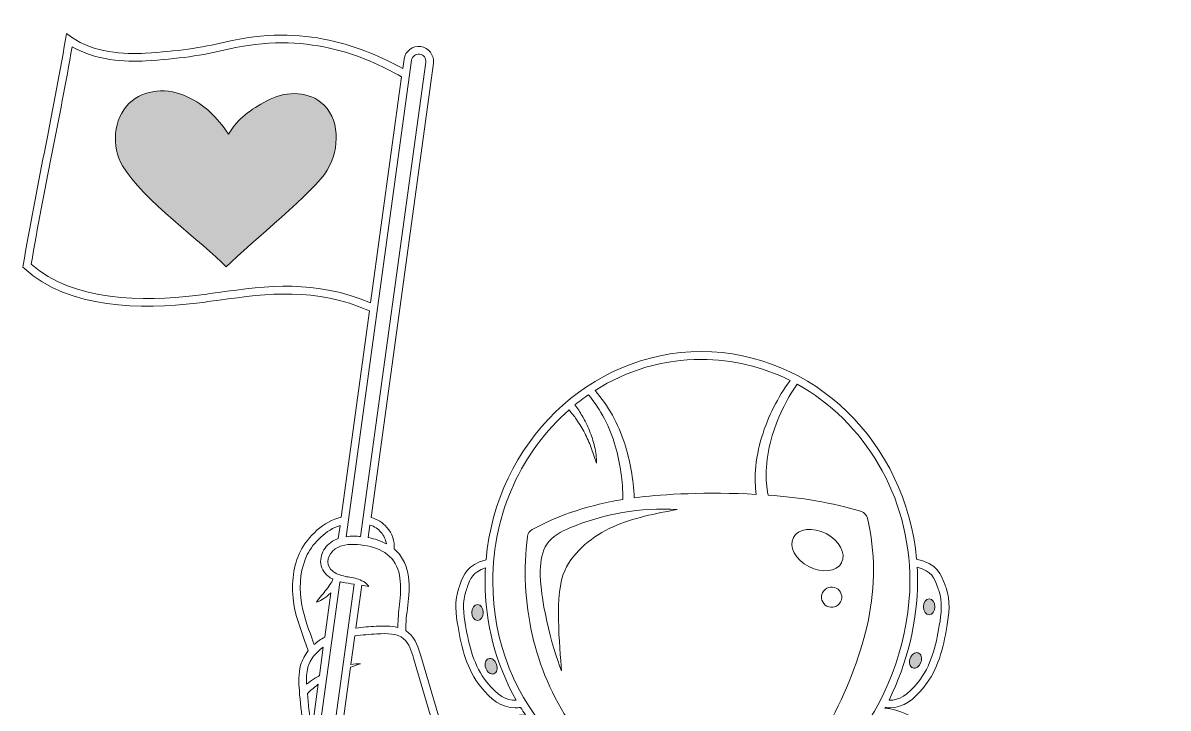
# Model space of a CAD drawing. Extents: x 0 to 872, y 0 to 1343.
# Drawn here: x 0 to 872, y 821 to 1343 of the extents above; entities that cross this region are included whole.
import ezdxf

# ---------------------------------------------------------------- set-up
doc = ezdxf.new("R2010")
doc.units = 0
doc.header["$MEASUREMENT"] = 0
doc.layers.add('Layer 1', color=7, linetype='Continuous')

# ---------------------------------------------------------------- blocks, each defined once
blk = doc.blocks.new('block 4')
at = {"layer": 'Layer 1'}
h = blk.add_hatch(color=7, dxfattribs=at)
h.dxf.hatch_style = 2
edge = h.paths.add_edge_path()
edge.add_spline(control_points=[(226.63, 1282.68), (215.25, 1291.55), (198.41, 1290.68), (185.78, 1283.68), (173.15, 1276.68), (163.89, 1270.8), (156.59, 1258.36), (147, 1271.69), (139.33, 1279.96), (125.09, 1286.8), (110.85, 1293.64), (92.21, 1292.8), (80.92, 1281.8), (68.71, 1269.8), (67.2, 1248.8), (75.85, 1234.09), (90.74, 1208.74), (137.29, 1175.54), (154.71, 1157.27), (174.08, 1176.27), (222.05, 1214.7), (231.71, 1230.97), (241.37, 1247.24), (241.57, 1271.03), (226.63, 1282.68)], knot_values=[0, 0, 0, 0, 1, 1, 1, 2, 2, 2, 3, 3, 3, 4, 4, 4, 5, 5, 5, 6, 6, 6, 7, 7, 7, 8, 8, 8, 8], degree=3, periodic=1)
h = blk.add_hatch(color=7, dxfattribs=at)
h.dxf.hatch_style = 2
edge = h.paths.add_edge_path()
edge.add_spline(control_points=[(346, 900.06), (343.57, 900.06), (341.61, 897.34), (341.61, 893.98), (341.61, 890.62), (343.61, 887.89), (346, 887.89), (348.39, 887.89), (350.38, 890.62), (350.38, 893.98), (350.38, 897.34), (348.39, 900.06), (346, 900.06)], knot_values=[0, 0, 0, 0, 1, 1, 1, 2, 2, 2, 3, 3, 3, 4, 4, 4, 4], degree=3, periodic=1)
h = blk.add_hatch(color=7, dxfattribs=at)
h.dxf.hatch_style = 2
edge = h.paths.add_edge_path()
edge.add_spline(control_points=[(689.81, 892.36), (692.23, 892.36), (694.2, 895.09), (694.2, 898.45), (694.2, 901.81), (692.2, 904.53), (689.81, 904.53), (687.42, 904.53), (685.43, 901.81), (685.43, 898.45), (685.43, 895.09), (687.39, 892.36), (689.81, 892.36)], knot_values=[0, 0, 0, 0, 1, 1, 1, 2, 2, 2, 3, 3, 3, 4, 4, 4, 4], degree=3, periodic=1)
h = blk.add_hatch(color=7, dxfattribs=at)
h.dxf.hatch_style = 2
edge = h.paths.add_edge_path()
edge.add_spline(control_points=[(677.39, 851.89), (679.67, 851.1), (682.39, 853.03), (683.52, 856.2), (684.65, 859.37), (683.66, 862.6), (681.38, 863.39), (679.1, 864.18), (676.38, 862.25), (675.24, 859.08), (674.1, 855.91), (675.1, 852.69), (677.39, 851.89)], knot_values=[0, 0, 0, 0, 1, 1, 1, 2, 2, 2, 3, 3, 3, 4, 4, 4, 4], degree=3, periodic=1)
h = blk.add_hatch(color=7, dxfattribs=at)
h.dxf.hatch_style = 2
edge = h.paths.add_edge_path()
edge.add_spline(control_points=[(358.39, 847.42), (360.68, 848.22), (361.64, 851.42), (360.54, 854.61), (359.44, 857.8), (356.69, 859.71), (354.4, 858.92), (352.11, 858.13), (351.15, 854.92), (352.26, 851.73), (353.37, 848.54), (356.11, 846.63), (358.39, 847.42)], knot_values=[0, 0, 0, 0, 1, 1, 1, 2, 2, 2, 3, 3, 3, 4, 4, 4, 4], degree=3, periodic=1)
at = {"layer": 'Layer 1', "lineweight": 0}
for points, knots in [([(867.05, 496.4), (862.26, 516.8), (848.12, 533.8), (830.74, 540.35), (809.74, 553.1), (778.63, 547.24), (764.02, 527.76), (761.48, 524.36), (759.36, 520.66), (757.69, 516.76), (754.25, 522.37), (750.48, 527.77), (746.39, 532.92), (746.39, 532.92), (746.55, 532.86), (746.55, 532.86), (750.34, 544.02), (747.27, 555.86), (744.62, 563.86), (743.74, 566.53), (742.76, 569.19), (741.81, 571.77), (739.32, 578.55), (736.97, 584.95), (736.04, 591.77), (734.92, 600), (735.53, 608.85), (736.13, 617.41), (736.78, 626.81), (737.45, 636.53), (735.93, 645.86), (730.4, 679.86), (716, 699.16), (702.07, 717.86), (699.9, 720.78), (697.76, 723.65), (695.67, 726.55), (698.1, 738.37), (703.12, 776.89), (698.43, 789.77), (694.25, 801.26), (679.32, 819.01), (656.15, 821.3), (656.15, 821.3), (656.4, 821.73), (656.4, 821.73), (657.52, 821.6), (658.65, 821.53), (659.78, 821.52), (670.52, 821.52), (677.98, 827.72), (685.94, 837.45), (696.57, 850.45), (700.56, 867.07), (703.28, 883.11), (704.86, 892.4), (706.28, 903.11), (702.66, 912.87), (702.4, 913.57), (702.15, 914.27), (701.91, 914.95), (698.97, 923.23), (696.17, 931.06), (680.25, 934.65), (672.25, 1023.21), (601.84, 1092.71), (516.39, 1092.71), (430.94, 1092.71), (360.28, 1022.99), (352.49, 934.22), (338.12, 930.46), (335.41, 922.92), (332.57, 914.95), (332.33, 914.27), (332.09, 913.57), (331.83, 912.87), (328.24, 903.13), (329.63, 892.4), (331.2, 883.11), (333.93, 867.11), (337.92, 850.43), (348.55, 837.45), (356.55, 827.72), (363.96, 821.52), (374.71, 821.52), (376.08, 821.54), (377.45, 821.64), (378.8, 821.84), (379.98, 819.93), (381.2, 818.04), (382.45, 816.19), (356.94, 814.84), (340.32, 800.85), (337.87, 778.69), (334.83, 780.6), (332.05, 782.9), (329.6, 785.52), (322.83, 792.98), (319.75, 803.52), (317.03, 812.76), (317.03, 812.76), (302.85, 861.1), (302.85, 861.1), (301.16, 866.86), (299.06, 874.02), (293.46, 878.67), (292.8, 879.21), (292.11, 879.7), (291.39, 880.14), (291.25, 886.46), (292.18, 892.91), (292.99, 899.54), (293.84, 906.47), (294.62, 913.82), (293.53, 921.23), (293.02, 925.01), (291.95, 928.68), (290.37, 932.15), (288.74, 935.72), (286.42, 938.92), (283.53, 941.58), (283.25, 941.84), (282.95, 942.07), (282.66, 942.31), (283.06, 948.35), (281.05, 954.3), (277.06, 958.85), (273.93, 962.57), (269.71, 965.22), (265, 966.44), (265, 966.44), (312.44, 1312.26), (312.44, 1312.26), (313.28, 1318.43), (308.96, 1324.11), (302.8, 1324.96), (296.64, 1325.8), (290.96, 1321.49), (290.1, 1315.33), (290.1, 1315.33), (289.1, 1308.16), (289.1, 1308.16), (259.48, 1324.46), (214.1, 1342.97), (153.79, 1328.34), (136.03, 1324.02), (116.85, 1321.34), (93.44, 1319.93), (77.05, 1318.93), (53.93, 1320.24), (36.91, 1332.14), (36.91, 1332.14), (33.12, 1334.8), (33.12, 1334.8), (33.12, 1334.8), (32.36, 1330.22), (32.36, 1330.22), (27.66, 1301.8), (21.9, 1272.64), (16.33, 1244.47), (10.76, 1216.3), (5, 1187.08), (0.26, 1158.54), (0.26, 1158.54), (0, 1156.98), (0, 1156.98), (0, 1156.98), (1.17, 1155.91), (1.17, 1155.91), (34.8, 1125.06), (90.98, 1124.6), (132.17, 1129.65), (137.94, 1130.36), (143.63, 1131.13), (149.27, 1131.9), (186.8, 1137.01), (222.27, 1141.82), (263.79, 1123.72), (263.79, 1123.72), (242.23, 966.6), (242.23, 966.6), (229.09, 963.85), (216.61, 951.55), (211.23, 940.73), (205.94, 930.14), (204.12, 916.89), (205.97, 902.43), (207.21, 892.65), (211.14, 881.73), (214.6, 872.09), (215.49, 869.62), (216.34, 867.21), (217.14, 864.88), (214.53, 861.66), (212.59, 857.95), (211.41, 853.98), (209.55, 847.5), (210.01, 840.66), (210.41, 834.63), (211.56, 817.44), (214.61, 800.3), (217.55, 783.74), (218.02, 781.07), (218.49, 778.43), (218.95, 775.81), (226.14, 734.72), (246.53, 715.97), (268.12, 696.12), (274.12, 690.64), (280.26, 684.96), (286.18, 678.75), (288.48, 676.28), (290.64, 673.69), (292.66, 670.98), (296.37, 666.17), (299.87, 661.63), (306.06, 657.68), (310.63, 654.76), (317.51, 652.19), (323.58, 649.92), (326.24, 648.92), (328.75, 647.99), (330.81, 647.12), (330.81, 647.12), (341.07, 642.8), (341.07, 642.8), (341.07, 642.8), (341.98, 591.37), (341.98, 591.37), (312.47, 586.6), (282.93, 563.45), (262.43, 527.92), (246.19, 539.48), (221.69, 541.51), (204.62, 531.15), (187.51, 524.42), (173.62, 507.57), (168.89, 487.41), (164.27, 467.75), (167.77, 445.41), (178.51, 426.24), (183.85, 417.03), (189.64, 408.1), (195.87, 399.47), (204.34, 387.34), (212.35, 375.88), (218.5, 361.91), (225.68, 345.63), (234.6, 325.39), (258.33, 324.6), (260.63, 323.93), (263.01, 323.59), (265.4, 323.6), (268.17, 323.65), (270.92, 323.98), (273.62, 324.6), (273.59, 318.63), (274.74, 312.71), (277.02, 307.19), (278.3, 303.78), (279.11, 300.21), (279.42, 296.58), (279.42, 296.58), (279.7, 294.58), (279.7, 294.58), (280.87, 286.27), (279.65, 279.79), (276.05, 275.33), (259.5, 254.79), (257.12, 235.59), (260.12, 217.14), (260.5, 203.33), (264.55, 189.86), (271.87, 178.14), (275.09, 170.4), (278.87, 164.2), (283.51, 159.33), (285.37, 157.33), (287.39, 155.56), (289.35, 153.83), (291.06, 152.31), (292.68, 150.83), (294.2, 149.33), (301.86, 141.52), (306.69, 131.08), (311.35, 120.98), (312.35, 118.79), (313.35, 116.6), (314.41, 114.44), (325.52, 91.29), (350.62, 50.92), (394.03, 40.61), (398.03, 39.66), (402.19, 38.95), (406.21, 38.28), (409.09, 37.79), (411.93, 37.28), (414.68, 36.75), (429.11, 29.54), (438.94, 14.43), (453.55, 7.1), (454.73, 6.5), (455.92, 5.99), (457.1, 5.51), (464.68, 1.26), (473.62, -0.03), (482.74, -0.03), (488.38, 0.03), (494.01, 0.39), (499.61, 1.05), (499.61, 1.05), (570.93, 8.65), (570.93, 8.65), (587.93, 9.14), (605.08, 11.11), (620.93, 15.93), (638.17, 19.82), (655.03, 25.87), (669.87, 36.28), (685.24, 47.06), (697.12, 61.63), (708.61, 75.72), (717.48, 86.61), (726.61, 97.87), (734.33, 110.06), (745.39, 127.65), (753.25, 147.06), (760.86, 165.88), (765.74, 177.94), (771.27, 191.61), (771.11, 205.88), (771.03, 213.34), (769.39, 220.62), (767.82, 227.65), (766.39, 234.02), (765.03, 240.04), (764.72, 246.22), (764.22, 255.99), (766.32, 265.52), (768.54, 275.61), (770.76, 285.7), (773.01, 295.92), (772.54, 306.42), (771.83, 321.08), (768.46, 327.98), (764.92, 333.07), (766.79, 332.77), (768.68, 332.61), (770.57, 332.59), (772.96, 332.58), (775.34, 332.92), (777.64, 333.59), (801.38, 334.38), (810.3, 354.59), (817.48, 370.9), (823.63, 384.9), (831.63, 396.33), (840.1, 408.46), (846.34, 417.08), (852.13, 426.02), (857.46, 435.23), (868.17, 454.44), (871.67, 476.73), (867.05, 496.4)], [0, 0, 0, 0, 1, 1, 1, 2, 2, 2, 3, 3, 3, 4, 4, 4, 5, 5, 5, 6, 6, 6, 7, 7, 7, 8, 8, 8, 9, 9, 9, 10, 10, 10, 11, 11, 11, 12, 12, 12, 13, 13, 13, 14, 14, 14, 15, 15, 15, 16, 16, 16, 17, 17, 17, 18, 18, 18, 19, 19, 19, 20, 20, 20, 21, 21, 21, 22, 22, 22, 23, 23, 23, 24, 24, 24, 25, 25, 25, 26, 26, 26, 27, 27, 27, 28, 28, 28, 29, 29, 29, 30, 30, 30, 31, 31, 31, 32, 32, 32, 33, 33, 33, 34, 34, 34, 35, 35, 35, 36, 36, 36, 37, 37, 37, 38, 38, 38, 39, 39, 39, 40, 40, 40, 41, 41, 41, 42, 42, 42, 43, 43, 43, 44, 44, 44, 45, 45, 45, 46, 46, 46, 47, 47, 47, 48, 48, 48, 49, 49, 49, 50, 50, 50, 51, 51, 51, 52, 52, 52, 53, 53, 53, 54, 54, 54, 55, 55, 55, 56, 56, 56, 57, 57, 57, 58, 58, 58, 59, 59, 59, 60, 60, 60, 61, 61, 61, 62, 62, 62, 63, 63, 63, 64, 64, 64, 65, 65, 65, 66, 66, 66, 67, 67, 67, 68, 68, 68, 69, 69, 69, 70, 70, 70, 71, 71, 71, 72, 72, 72, 73, 73, 73, 74, 74, 74, 75, 75, 75, 76, 76, 76, 77, 77, 77, 78, 78, 78, 79, 79, 79, 80, 80, 80, 81, 81, 81, 82, 82, 82, 83, 83, 83, 84, 84, 84, 85, 85, 85, 86, 86, 86, 87, 87, 87, 88, 88, 88, 89, 89, 89, 90, 90, 90, 91, 91, 91, 92, 92, 92, 93, 93, 93, 94, 94, 94, 95, 95, 95, 96, 96, 96, 97, 97, 97, 98, 98, 98, 99, 99, 99, 100, 100, 100, 101, 101, 101, 102, 102, 102, 103, 103, 103, 104, 104, 104, 105, 105, 105, 106, 106, 106, 107, 107, 107, 108, 108, 108, 109, 109, 109, 110, 110, 110, 111, 111, 111, 112, 112, 112, 113, 113, 113, 114, 114, 114, 115, 115, 115, 116, 116, 116, 117, 117, 117, 118, 118, 118, 119, 119, 119, 120, 120, 120, 121, 121, 121, 121]), ([(148.5, 1137.7), (142.88, 1136.94), (137.21, 1136.17), (131.5, 1135.46), (92, 1130.63), (38.5, 1130.88), (6.33, 1159.17), (11, 1187.11), (16.6, 1215.69), (22.07, 1243.33), (27.36, 1270.1), (32.83, 1297.74), (37.41, 1324.87), (55.28, 1314.29), (77.67, 1313.1), (93.82, 1314.09), (117.58, 1315.53), (137.08, 1318.25), (155.19, 1322.65), (214.89, 1337.13), (259.57, 1318), (288.26, 1301.94), (288.26, 1301.94), (264.63, 1129.74), (264.63, 1129.74), (222.27, 1147.74), (186.41, 1142.86), (148.5, 1137.7)], [0, 0, 0, 0, 1, 1, 1, 2, 2, 2, 3, 3, 3, 4, 4, 4, 5, 5, 5, 6, 6, 6, 7, 7, 7, 8, 8, 8, 9, 9, 9, 9]), ([(295.9, 1314.53), (296.31, 1317.5), (299.04, 1319.57), (302, 1319.17), (304.97, 1318.76), (307.05, 1316.03), (306.64, 1313.06), (306.64, 1313.06), (306.64, 1313.06), (306.64, 1313.06), (306.64, 1313.06), (257.07, 951.9), (257.07, 951.9), (255.48, 952.05), (253.89, 952.14), (252.28, 952.17), (250.22, 952.2), (248.16, 952.07), (246.11, 951.8), (246.11, 951.8), (295.9, 1314.53), (295.9, 1314.53)], [0, 0, 0, 0, 1, 1, 1, 2, 2, 2, 3, 3, 3, 4, 4, 4, 5, 5, 5, 6, 6, 6, 7, 7, 7, 7]), ([(226.63, 1282.68), (215.25, 1291.55), (198.41, 1290.68), (185.78, 1283.68), (173.15, 1276.68), (163.89, 1270.8), (156.59, 1258.36), (147, 1271.69), (139.33, 1279.96), (125.09, 1286.8), (110.85, 1293.64), (92.21, 1292.8), (80.92, 1281.8), (68.71, 1269.8), (67.2, 1248.8), (75.85, 1234.09), (90.74, 1208.74), (137.29, 1175.54), (154.71, 1157.27), (174.08, 1176.27), (222.05, 1214.7), (231.71, 1230.97), (241.37, 1247.24), (241.57, 1271.03), (226.63, 1282.68)], [0, 0, 0, 0, 1, 1, 1, 2, 2, 2, 3, 3, 3, 4, 4, 4, 5, 5, 5, 6, 6, 6, 7, 7, 7, 8, 8, 8, 8]), ([(516.39, 1086.8), (539.88, 1086.8), (563.03, 1081.29), (584, 1070.71), (574.48, 1057.71), (567.19, 1043.2), (562.44, 1027.8), (559.85, 1019.46), (558.22, 1010.85), (557.57, 1002.14), (557.14, 996.08), (557.36, 990), (558.23, 983.99), (520.96, 986.13), (486.58, 983.99), (469.69, 981.99), (469.69, 981.99), (465.27, 981.43), (465.27, 981.43), (464.72, 995.6), (462.25, 1009.63), (457.92, 1023.13), (453.16, 1037.82), (445.54, 1051.41), (435.49, 1063.13), (459.65, 1078.56), (487.72, 1086.77), (516.39, 1086.8)], [0, 0, 0, 0, 1, 1, 1, 2, 2, 2, 3, 3, 3, 4, 4, 4, 5, 5, 5, 6, 6, 6, 7, 7, 7, 8, 8, 8, 9, 9, 9, 9]), ([(357.62, 917.8), (357.62, 970.33), (380.27, 1017.34), (415.71, 1048.36), (417.71, 1046.01), (419.57, 1043.61), (421.33, 1041.09), (423.63, 1037.76), (425.72, 1034.29), (427.59, 1030.7), (429.49, 1027.09), (431.13, 1023.36), (432.51, 1019.52), (432.51, 1019.52), (436.57, 1007.8), (436.57, 1007.8), (436.67, 1012.02), (436.2, 1016.24), (435.16, 1020.33), (434.15, 1024.44), (432.86, 1028.48), (431.3, 1032.41), (429.72, 1036.36), (427.83, 1040.19), (425.67, 1043.86), (424, 1046.72), (422.16, 1049.47), (420.14, 1052.09), (423.49, 1054.81), (426.94, 1057.41), (430.49, 1059.85), (439.85, 1048.38), (446.79, 1035.13), (450.91, 1020.91), (454.71, 1007.65), (456.65, 993.92), (456.67, 980.12), (432.54, 976.12), (408.89, 968.99), (387.56, 957.17), (385.64, 956.09), (384.34, 954.17), (384.05, 951.98), (377.67, 902.51), (388.96, 850.24), (417.12, 809.11), (417.93, 807.92), (419.09, 807.01), (420.44, 806.5), (480.82, 783.65), (559.13, 786.5), (612.6, 810.5), (614.05, 811.15), (615.23, 812.28), (615.95, 813.69), (641.27, 862.69), (655.16, 913.76), (642.85, 965.88), (642.3, 968.24), (640.54, 970.14), (638.23, 970.88), (616.45, 977.82), (591.47, 981.61), (567.23, 983.45), (565.99, 989.47), (565.5, 995.62), (565.76, 1001.76), (566.12, 1009.88), (567.4, 1017.93), (569.58, 1025.76), (571.74, 1033.69), (574.62, 1041.4), (578.18, 1048.8), (581.37, 1055.45), (585.09, 1061.84), (589.31, 1067.9), (640.31, 1039.74), (675.16, 983.05), (675.16, 917.84), (675.16, 876.61), (659.63, 830.64), (635.57, 800.38), (560.63, 779.67), (481.67, 778.29), (406.06, 796.38), (374.83, 828.49), (357.62, 871.58), (357.62, 917.8)], [0, 0, 0, 0, 1, 1, 1, 2, 2, 2, 3, 3, 3, 4, 4, 4, 5, 5, 5, 6, 6, 6, 7, 7, 7, 8, 8, 8, 9, 9, 9, 10, 10, 10, 11, 11, 11, 12, 12, 12, 13, 13, 13, 14, 14, 14, 15, 15, 15, 16, 16, 16, 17, 17, 17, 18, 18, 18, 19, 19, 19, 20, 20, 20, 21, 21, 21, 22, 22, 22, 23, 23, 23, 24, 24, 24, 25, 25, 25, 26, 26, 26, 27, 27, 27, 28, 28, 28, 29, 29, 29, 29]), ([(409.94, 849.75), (402.37, 868.19), (393.15, 906.33), (393.83, 926.26), (394.06, 933.26), (394.94, 940.58), (398.92, 946.35), (402.9, 952.12), (409.7, 955.65), (416.27, 958.45), (442.13, 969.3), (470.12, 974.1), (498.11, 972.5), (481.47, 969.38), (464.65, 966.21), (449.21, 959.29), (433.77, 952.37), (419.58, 941.23), (412.37, 925.92), (404.51, 909.26), (408.58, 868.11), (409.94, 849.75)], [0, 0, 0, 0, 1, 1, 1, 2, 2, 2, 3, 3, 3, 4, 4, 4, 5, 5, 5, 6, 6, 6, 7, 7, 7, 7]), ([(211.74, 903.17), (210.04, 916.48), (211.67, 928.56), (216.44, 938.11), (220.98, 947.2), (231.1, 957.23), (241.37, 960.34), (241.37, 960.34), (240, 950.34), (240, 950.34), (238.46, 949.8), (236.97, 949.11), (235.57, 948.27), (233.82, 947.19), (232.25, 945.84), (230.92, 944.27), (228.16, 941.08), (226.63, 937.02), (226.61, 932.8), (226.64, 930.61), (227.19, 928.46), (228.21, 926.53), (229.21, 924.66), (230.6, 923.03), (232.29, 921.75), (233.38, 920.92), (234.55, 920.2), (235.78, 919.59), (235.78, 919.59), (235.62, 918.41), (235.62, 918.41), (235.25, 917.81), (234.9, 917.2), (234.52, 916.6), (233.47, 914.9), (232.29, 913.29), (231.1, 911.67), (229.91, 910.05), (228.65, 908.47), (227.3, 906.94), (225.89, 905.38), (224.61, 903.71), (223.47, 901.94), (225.53, 902.57), (227.46, 903.56), (229.17, 904.86), (230.91, 906.1), (232.58, 907.44), (234.17, 908.86), (234.17, 908.86), (234.38, 909.06), (234.38, 909.06), (234.38, 909.06), (229.75, 875.32), (229.75, 875.32), (226.86, 873.74), (224.16, 871.83), (221.69, 869.65), (221.18, 871.09), (220.69, 872.56), (220.12, 874.05), (216.55, 883.88), (212.91, 894.03), (211.74, 903.17), (211.74, 903.17), (211.74, 903.17), (211.74, 903.17)], [0, 0, 0, 0, 1, 1, 1, 2, 2, 2, 3, 3, 3, 4, 4, 4, 5, 5, 5, 6, 6, 6, 7, 7, 7, 8, 8, 8, 9, 9, 9, 10, 10, 10, 11, 11, 11, 12, 12, 12, 13, 13, 13, 14, 14, 14, 15, 15, 15, 16, 16, 16, 17, 17, 17, 18, 18, 18, 19, 19, 19, 20, 20, 20, 21, 21, 21, 22, 22, 22, 22]), ([(272.59, 955.07), (274.72, 952.62), (276.13, 949.62), (276.67, 946.42), (272.44, 948.63), (267.9, 950.19), (263.21, 951.06), (263.21, 951.06), (262.85, 951.12), (262.85, 951.12), (262.85, 951.12), (264.16, 960.64), (264.16, 960.64), (267.46, 959.64), (270.39, 957.7), (272.6, 955.05), (272.6, 955.05), (272.59, 955.07), (272.59, 955.07)], [0, 0, 0, 0, 1, 1, 1, 2, 2, 2, 3, 3, 3, 4, 4, 4, 5, 5, 5, 6, 6, 6, 6]), ([(623.14, 932.01), (619.52, 925.09), (608.37, 923.77), (598.23, 929.06), (588.09, 934.35), (582.81, 944.26), (586.43, 951.19), (590.05, 958.12), (601.2, 959.43), (611.33, 954.13), (621.46, 948.83), (626.75, 938.98), (623.14, 932.06), (623.14, 932.06), (623.14, 932.01), (623.14, 932.01)], [0, 0, 0, 0, 1, 1, 1, 2, 2, 2, 3, 3, 3, 4, 4, 4, 5, 5, 5, 5]), ([(242.76, 944.92), (248.63, 946.63), (255.53, 945.92), (261.98, 944.77), (268.43, 943.62), (274.61, 941.02), (279.13, 936.77), (283.65, 932.52), (286.13, 926.65), (287.01, 920.24), (287.89, 913.83), (287.48, 907.11), (286.7, 900.24), (285.94, 894.6), (285.51, 888.93), (285.41, 883.24), (285.41, 883.24), (285.41, 882.64), (285.41, 882.64), (280.26, 884.03), (274.54, 883.9), (268.97, 883.57), (263.83, 883.26), (258.62, 882.93), (253.43, 882.27), (253.43, 882.27), (257.91, 914.89), (257.91, 914.89), (259.74, 914.63), (261.55, 914.26), (263.34, 913.79), (263.34, 913.79), (263.34, 913.79), (263.34, 913.79), (261.27, 916.97), (257.58, 918.79), (254.14, 919.79), (250.7, 920.79), (247.14, 921.07), (243.97, 921.89), (240.92, 922.56), (238.06, 923.88), (235.57, 925.76), (233.4, 927.43), (232.13, 930.02), (232.16, 932.76), (232.32, 935.6), (233.45, 938.29), (235.36, 940.39), (236.3, 941.48), (237.4, 942.4), (238.64, 943.13), (239.94, 943.89), (241.32, 944.49), (242.76, 944.92)], [0, 0, 0, 0, 1, 1, 1, 2, 2, 2, 3, 3, 3, 4, 4, 4, 5, 5, 5, 6, 6, 6, 7, 7, 7, 8, 8, 8, 9, 9, 9, 10, 10, 10, 11, 11, 11, 12, 12, 12, 13, 13, 13, 14, 14, 14, 15, 15, 15, 16, 16, 16, 17, 17, 17, 18, 18, 18, 18]), ([(353.08, 841.12), (343.31, 853.06), (339.57, 868.81), (336.98, 884.06), (335.46, 893), (334.24, 902.43), (337.32, 910.82), (337.59, 911.54), (337.84, 912.26), (338.09, 912.96), (340.61, 920.04), (342.39, 924.96), (352.09, 927.96), (351.91, 924.6), (351.81, 921.22), (351.81, 917.82), (351.67, 886.1), (359.84, 854.9), (375.51, 827.32), (367.46, 827.01), (361.49, 830.8), (353.08, 841.12), (353.08, 841.12), (353.08, 841.12), (353.08, 841.12)], [0, 0, 0, 0, 1, 1, 1, 2, 2, 2, 3, 3, 3, 4, 4, 4, 5, 5, 5, 6, 6, 6, 7, 7, 7, 8, 8, 8, 8]), ([(680.7, 928.49), (691.91, 925.54), (693.7, 920.49), (696.4, 912.96), (696.65, 912.26), (696.9, 911.54), (697.16, 910.82), (700.25, 902.43), (699.03, 893), (697.51, 884.06), (694.92, 868.81), (691.18, 853.06), (681.41, 841.12), (673.08, 830.95), (667.15, 827.12), (659.27, 827.34), (672.88, 854.95), (681, 887.64), (681, 917.8), (681, 921.42), (680.9, 924.97), (680.7, 928.49)], [0, 0, 0, 0, 1, 1, 1, 2, 2, 2, 3, 3, 3, 4, 4, 4, 5, 5, 5, 6, 6, 6, 7, 7, 7, 7]), ([(252.1, 915.72), (252.1, 915.72), (237.1, 806.72), (237.1, 806.72), (236.69, 803.75), (233.96, 801.68), (230.99, 802.09), (228.03, 802.49), (225.95, 805.22), (226.36, 808.19), (226.36, 808.19), (241.31, 916.8), (241.31, 916.8), (241.31, 916.8), (241.73, 917.38), (241.73, 917.38), (241.73, 917.38), (242.84, 917.11), (242.84, 917.11), (246.09, 916.49), (249.13, 916.09), (252.1, 915.72), (252.1, 915.72), (252.1, 915.72), (252.1, 915.72)], [0, 0, 0, 0, 1, 1, 1, 2, 2, 2, 3, 3, 3, 4, 4, 4, 5, 5, 5, 6, 6, 6, 7, 7, 7, 8, 8, 8, 8]), ([(622.4, 902.19), (620.43, 898.42), (615.77, 896.95), (612, 898.92), (608.22, 900.9), (606.76, 905.55), (608.73, 909.33), (610.7, 913.1), (615.36, 914.56), (619.13, 912.59), (619.14, 912.59), (619.14, 912.59), (619.14, 912.59), (622.88, 910.62), (624.34, 906), (622.4, 902.24), (622.4, 902.24), (622.4, 902.19), (622.4, 902.19)], [0, 0, 0, 0, 1, 1, 1, 2, 2, 2, 3, 3, 3, 4, 4, 4, 5, 5, 5, 6, 6, 6, 6]), ([(346, 900.06), (343.57, 900.06), (341.61, 897.34), (341.61, 893.98), (341.61, 890.62), (343.61, 887.89), (346, 887.89), (348.39, 887.89), (350.38, 890.62), (350.38, 893.98), (350.38, 897.34), (348.39, 900.06), (346, 900.06)], [0, 0, 0, 0, 1, 1, 1, 2, 2, 2, 3, 3, 3, 4, 4, 4, 4]), ([(689.81, 892.36), (692.23, 892.36), (694.2, 895.09), (694.2, 898.45), (694.2, 901.81), (692.2, 904.53), (689.81, 904.53), (687.42, 904.53), (685.43, 901.81), (685.43, 898.45), (685.43, 895.09), (687.39, 892.36), (689.81, 892.36)], [0, 0, 0, 0, 1, 1, 1, 2, 2, 2, 3, 3, 3, 4, 4, 4, 4]), ([(333.06, 652.51), (330.88, 653.43), (328.31, 654.39), (325.6, 655.41), (320.75, 657.1), (316.02, 659.08), (311.41, 661.34), (309.89, 663.48), (308.62, 665.78), (307.63, 668.21), (306.54, 670.93), (305.79, 673.78), (305.39, 676.68), (304.97, 679.63), (304.94, 682.63), (305.31, 685.59), (305.72, 688.65), (306.29, 691.68), (307.03, 694.68), (304.91, 692.21), (303.39, 689.28), (302.59, 686.13), (301.74, 682.96), (301.32, 679.68), (301.32, 676.4), (301.34, 673.7), (301.68, 671.02), (302.32, 668.4), (300.56, 670.3), (298.98, 672.34), (297.32, 674.52), (295.18, 677.39), (292.89, 680.13), (290.45, 682.75), (284.39, 689.1), (278.15, 694.84), (272.11, 700.39), (251.27, 719.55), (231.59, 737.65), (224.75, 776.78), (224.29, 779.45), (223.82, 782.09), (223.35, 784.72), (220.58, 800.27), (217.75, 816.31), (216.5, 832.3), (219.14, 834.85), (221.92, 837.24), (224.85, 839.46), (224.85, 839.46), (220.67, 809), (220.67, 809), (219.83, 802.83), (224.14, 797.15), (230.3, 796.29), (230.3, 796.29), (230.3, 796.29), (230.3, 796.29), (230.81, 796.22), (231.33, 796.19), (231.84, 796.19), (237.47, 796.2), (242.23, 800.36), (243, 805.93), (243, 805.93), (249.38, 852.36), (249.38, 852.36), (251.87, 853.25), (254.38, 854.14), (256.95, 855.08), (254.52, 855.16), (252.08, 855), (249.68, 854.6), (249.68, 854.6), (252.68, 876.29), (252.68, 876.29), (258.22, 877.08), (263.86, 877.43), (269.4, 877.76), (277.26, 878.23), (284.75, 878.31), (289.8, 874.12), (294.02, 870.62), (295.8, 864.4), (297.31, 859.41), (297.31, 859.41), (311.49, 811.04), (311.49, 811.04), (314.39, 801.17), (317.67, 789.97), (325.34, 781.52), (328.48, 778.17), (332.06, 775.27), (336, 772.91), (335.21, 772.33), (334.45, 771.72), (333.73, 771.06), (331.61, 769.13), (329.78, 766.9), (328.3, 764.45), (326.85, 762.04), (325.73, 759.45), (324.97, 756.74), (324.18, 754.07), (324.06, 751.25), (324.63, 748.52), (325.63, 751.11), (326.49, 753.52), (327.57, 755.79), (328.63, 758.06), (330, 760.19), (331.62, 762.1), (333.2, 763.97), (335.01, 765.65), (336.99, 767.1), (338.43, 768.12), (339.97, 769.02), (341.57, 769.77), (343.73, 768.63), (345.87, 767.56), (347.94, 766.54), (347.94, 766.54), (378.94, 751.24), (378.94, 751.24), (379.37, 737.9), (386.19, 721.85), (390.85, 713.39), (397.26, 701.76), (407.73, 689.14), (415.79, 680.79), (415.59, 679.5), (415.48, 678.2), (415.47, 676.9), (415.47, 676.9), (415.47, 647.8), (415.47, 647.8), (401.85, 642.59), (391.47, 637.08), (383.47, 631.58), (383.47, 633.33), (383.4, 635.08), (383.41, 636.83), (383.53, 644.84), (384.13, 652.83), (385.2, 660.76), (386.09, 668.76), (387.45, 676.68), (387.8, 685.07), (386.8, 683.24), (385.9, 681.36), (385.04, 679.47), (384.17, 677.59), (383.41, 675.65), (382.77, 673.68), (382.09, 671.68), (381.46, 669.75), (380.9, 667.76), (380.34, 665.77), (379.9, 663.76), (379.47, 661.76), (377.86, 653.6), (376.87, 645.34), (376.52, 637.03), (376.52, 636.1), (376.52, 635.17), (376.52, 634.23), (376.52, 634.23), (333.06, 652.51), (333.06, 652.51)], [0, 0, 0, 0, 1, 1, 1, 2, 2, 2, 3, 3, 3, 4, 4, 4, 5, 5, 5, 6, 6, 6, 7, 7, 7, 8, 8, 8, 9, 9, 9, 10, 10, 10, 11, 11, 11, 12, 12, 12, 13, 13, 13, 14, 14, 14, 15, 15, 15, 16, 16, 16, 17, 17, 17, 18, 18, 18, 19, 19, 19, 20, 20, 20, 21, 21, 21, 22, 22, 22, 23, 23, 23, 24, 24, 24, 25, 25, 25, 26, 26, 26, 27, 27, 27, 28, 28, 28, 29, 29, 29, 30, 30, 30, 31, 31, 31, 32, 32, 32, 33, 33, 33, 34, 34, 34, 35, 35, 35, 36, 36, 36, 37, 37, 37, 38, 38, 38, 39, 39, 39, 40, 40, 40, 41, 41, 41, 42, 42, 42, 43, 43, 43, 44, 44, 44, 45, 45, 45, 46, 46, 46, 47, 47, 47, 48, 48, 48, 49, 49, 49, 50, 50, 50, 51, 51, 51, 52, 52, 52, 53, 53, 53, 54, 54, 54, 55, 55, 55, 56, 56, 56, 56]), ([(217, 852.36), (218.69, 858.26), (222.85, 863.66), (228.66, 867.8), (228.66, 867.8), (225.66, 846.01), (225.66, 846.01), (224.39, 845.29), (223.12, 844.55), (221.88, 843.77), (219.83, 842.46), (217.85, 841.05), (215.94, 839.54), (215.6, 843.84), (215.96, 848.17), (217, 852.36)], [0, 0, 0, 0, 1, 1, 1, 2, 2, 2, 3, 3, 3, 4, 4, 4, 5, 5, 5, 5]), ([(677.39, 851.89), (679.67, 851.1), (682.39, 853.03), (683.52, 856.2), (684.65, 859.37), (683.66, 862.6), (681.38, 863.39), (679.1, 864.18), (676.38, 862.25), (675.24, 859.08), (674.1, 855.91), (675.1, 852.69), (677.39, 851.89)], [0, 0, 0, 0, 1, 1, 1, 2, 2, 2, 3, 3, 3, 4, 4, 4, 4]), ([(358.39, 847.42), (360.68, 848.22), (361.64, 851.42), (360.54, 854.61), (359.44, 857.8), (356.69, 859.71), (354.4, 858.92), (352.11, 858.13), (351.15, 854.92), (352.26, 851.73), (353.37, 848.54), (356.11, 846.63), (358.39, 847.42)], [0, 0, 0, 0, 1, 1, 1, 2, 2, 2, 3, 3, 3, 4, 4, 4, 4])]:
    blk.add_open_spline(points, degree=3, knots=knots, dxfattribs=at)
blk = doc.blocks.new('block 3')
at = {"layer": 'Layer 1'}
blk.add_blockref('block 4', (0, 0), dxfattribs=at)

msp = doc.modelspace()

# ---------------------------------------------------------------- block references
at = {"layer": 'Layer 1'}
msp.add_blockref('block 3', (0, 0), dxfattribs=at)

doc.saveas('drawing.dxf')
